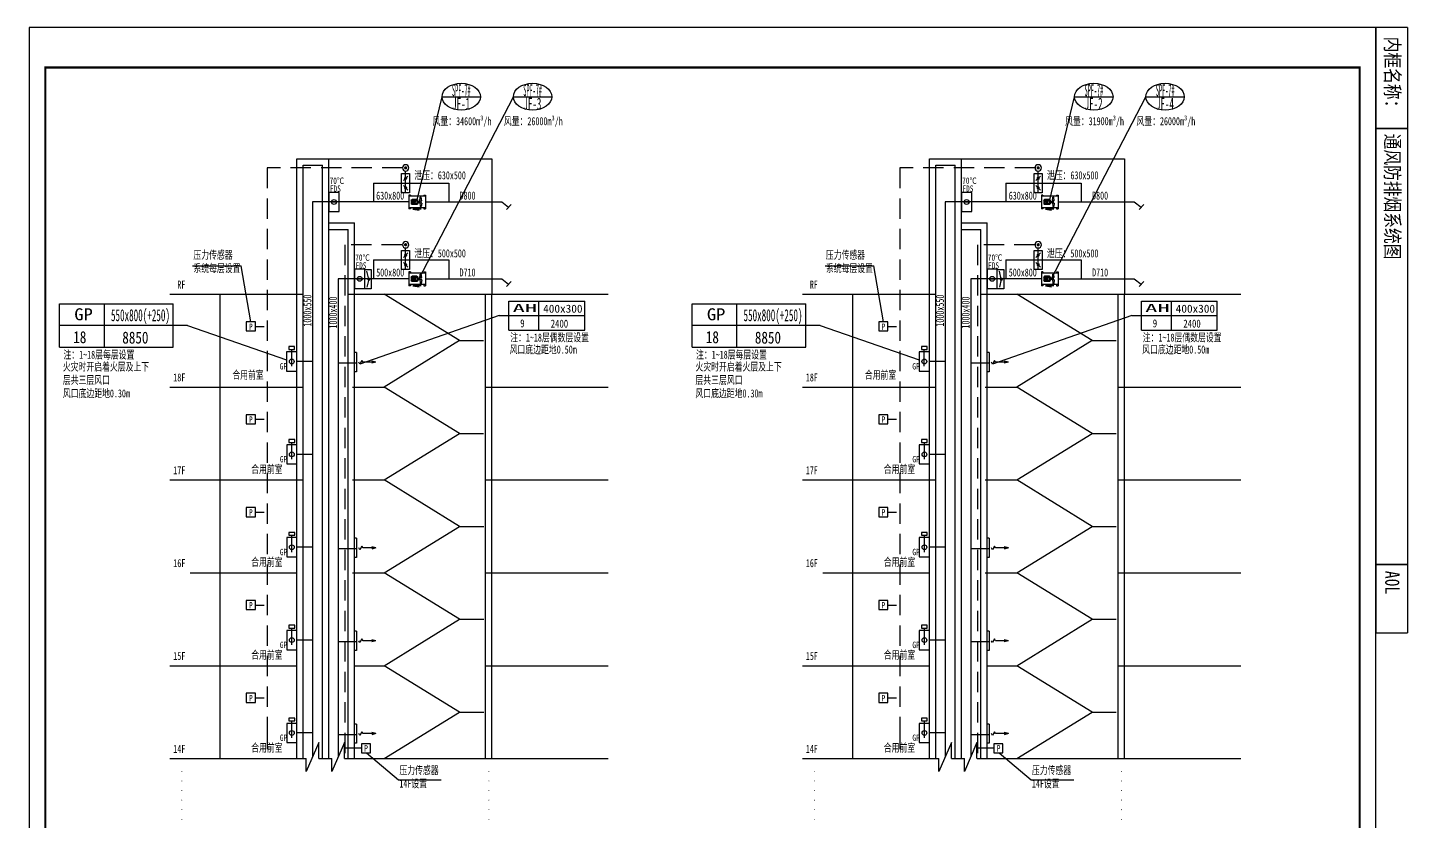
# Model space of a CAD drawing. Extents: x 3076 to 2381076, y 96010 to 1796010.
# Drawn here: x 446831 to 489924, y 881302 to 906093 of the extents above; entities that cross this region are included whole.
import ezdxf
from ezdxf import colors
from ezdxf.entities.mleader import LeaderData, LeaderLine
from ezdxf.enums import TextEntityAlignment as Align
from ezdxf.math import Vec2, Vec3

# ---------------------------------------------------------------- set-up
doc = ezdxf.new("R2010")
doc.units = 0
doc.header["$LTSCALE"] = 1000
doc.linetypes.add('HIDDEN', pattern=[9.525, 6.35, -3.175])
doc.layers.get('0').update_dxf_attribs({"linetype": 'CONTINUOUS'})
for name, color, linetype in [('AD-LEVL-HIGH', 61, 'CONTINUOUS'), ('C-SHET-SHET', 7, 'CONTINUOUS'), ('H-AI-CTRL', 6, 'HIDDEN'), ('H-DAPP-DAMP', 3, 'CONTINUOUS'), ('H-DAPP-FGRIL', 161, 'CONTINUOUS'), ('H-DAPP-GRIL', 11, 'CONTINUOUS'), ('H-DIMS', 7, 'CONTINUOUS'), ('H-DIMS-DUCT', 7, 'CONTINUOUS'), ('H-DIMS-FIRE', 7, 'CONTINUOUS'), ('H-DUCT-FIRE', 20, 'CONTINUOUS'), ('H-EQUP-FANS', 4, 'CONTINUOUS')]:
    doc.layers.add(name, color=color, linetype=linetype)
doc.layers.add('内框', color=8, linetype='CONTINUOUS', plot=False)
doc.styles.add('TH-STYLE1', font='', dxfattribs={"width": 0.7})
doc.styles.add('黑体', font='simhei.ttf')
doc.styles.get('TH-STYLE1').set_extended_font_data('SimSun')

# ---------------------------------------------------------------- blocks, each defined once
blk = doc.blocks.new('*U21')
for q in [(50, -65), (550, -65)]:
    blk.add_line((300, -125), q)
blk.add_lwpolyline([(0, -200), (600, -200), (600, 0), (0, 0)], close=True)
at = {"const_width": 50}
blk.add_lwpolyline([(275, -125, 1), (325, -125, 1)], format="xyb", close=True, dxfattribs=at)
blk = doc.blocks.new('*U20')
at = {"layer": 'H-EQUP-FANS'}
for p, q in [((-215, 0), (215, 0)), ((-215, -50), (-215, 0)), ((-180, -520), (-180, 0)), ((180, -520), (180, 0)), ((215, -50), (215, 0)), ((-215, -50), (-180, -50)), ((-15, -345), (-146, -359)), ((-146, -359), (-146, -389)), ((-37, -401), (-146, -389)), ((-80, -250), (-80, -100)), ((-80, -100), (80, -100)), ((-80, -250), (80, -250)), ((-55, -75), (55, -75)), ((-55, -275), (55, -275)), ((-50, -119), (-50, -231)), ((-37, -401), (-37, -372)), ((-37, -372), (37, -372)), ((-30, -275), (-30, -300)), ((30, -300), (-30, -300)), ((-25, -130), (-25, -220)), ((-15, -300), (-15, -345)), ((0, -138), (0, -212)), ((15, -300), (15, -345)), ((15, -345), (146, -359)), ((25, -130), (25, -220)), ((30, -275), (30, -300)), ((37, -401), (37, -372)), ((37, -401), (146, -389)), ((50, -119), (50, -231)), ((80, -250), (80, -100)), ((146, -359), (146, -389)), ((180, -50), (215, -50)), ((220, -130), (187, -320)), ((220, -390), (220, -130)), ((220, -130), (253, -320)), ((-215, -470), (-180, -470)), ((-215, -470), (-215, -520)), ((-215, -520), (215, -520)), ((180, -470), (215, -470)), ((215, -470), (215, -520))]:
    blk.add_line(p, q, dxfattribs=at)
for centre, start, end in [((-55, -100), 90, 180), ((-55, -250), 180, 270), ((55, -100), 0, 90), ((55, -250), 270, 0)]:
    blk.add_arc(centre, 25, start, end, dxfattribs=at)
blk = doc.blocks.new('*U22')
at = {"color": 7}
blk.add_line((300, -260), (300, -60), dxfattribs=at)
blk.add_lwpolyline([(0, -320), (600, -320), (600, 0), (0, 0)], close=True)
blk.add_circle((300, -160), 75)
at = {"style": 'TH-STYLE1', "width": 0.7}
for s, p in [('70℃', (-265, -298)), ('FDS', (-17, -289))]:
    blk.add_text(s, height=200, rotation=90, dxfattribs=at).set_placement(p)
blk = doc.blocks.new('*U10')
for p, q in [((3, 4.51), (26.67, 4.51)), ((3, -4.51), (3, 4.51)), ((12.33, -4.51), (12.33, 4.51)), ((26.67, -4.51), (26.67, 4.51)), ((29.67, 0), (3, 0)), ((3, -4.51), (26.67, -4.51))]:
    blk.add_line(p, q)
at = {"style": 'TH-STYLE1'}
for tag, width, p, p2 in [('风口名称', 1.412473, (4.15, 1.09), (11.84, 1.09)), ('尺寸', 0.728677, (13.71, 0.9), (25.99, 0.9))]:
    blk.add_attdef(tag, text='', height=2.5, dxfattribs=dict(at, width=width)).set_placement(p, p2, align=Align.FIT)
at = {"style": 'TH-STYLE1', "width": 0.8}
for tag, p in [('数量', (7.22, -4.43)), ('风量', (18.79, -4.51))]:
    blk.add_attdef(tag, text='', height=2.5, dxfattribs=at).set_placement(p, align=Align.BOTTOM_CENTER)
blk = doc.blocks.new('*U24')
for p, q in [((600, -125), (-75, -125)), ((79, -196), (221, -54)), ((521, -196), (379, -54))]:
    blk.add_line(p, q)
blk.add_lwpolyline([(0, -250), (600, -250), (600, 0), (0, 0)], close=True)
at = {"const_width": 50}
for points in [[(-200, -125, 1), (-150, -125, 1)], [(125, -125, 1), (175, -125, 1)], [(475, -125, -1), (425, -125, -1)]]:
    blk.add_lwpolyline(points, format="xyb", close=True, dxfattribs=at)
blk.add_circle((-175, -125), 100)
blk = doc.blocks.new('*U25')
blk.add_line((-4, 0), (4, 0))
blk.add_ellipse((0, 0), major_axis=(-4, 0), ratio=0.7)
at = {"style": 'TH-STYLE1', "width": 0.55}
blk.add_attdef('CH1', text='', height=2.5, dxfattribs=at).set_placement((-1.92, 0.1), (1.96, 0.1), align=Align.FIT)
blk.add_attdef('1', text='', height=2.5, dxfattribs=at).set_placement((-0.04, -3.46), align=Align.BOTTOM_CENTER)
blk = doc.blocks.new('*U26')
blk.add_line((-4, 0), (4, 0))
blk.add_ellipse((0, 0), major_axis=(-4, 0), ratio=0.7)
at = {"style": 'TH-STYLE1', "width": 0.55}
blk.add_attdef('CH1', text='', height=2.5, dxfattribs=at).set_placement((-1.92, 0.1), (1.96, 0.1), align=Align.FIT)
blk.add_attdef('1', text='', height=2.5, dxfattribs=at).set_placement((-0.04, -3.46), align=Align.BOTTOM_CENTER)
blk = doc.blocks.new('*U23')
blk.add_line((225, -160), (-75, -160))
at = {"color": 7}
blk.add_line((450, -160), (150, -160), dxfattribs=at)
for points in [[(0, -320), (600, -320), (600, 0), (0, 0)], [(-165, -250), (-75, -250), (-75, -70), (-165, -70)]]:
    blk.add_lwpolyline(points, close=True)
blk.add_circle((300, -160), 75)
at = {"style": 'TH-STYLE1', "width": 0.7}
blk.add_text('GP', height=200, rotation=90, dxfattribs=at).set_placement((549, -535))
blk = doc.blocks.new('*U27')
for p, q in [((-500, 0), (-500, 100)), ((-500, 0), (400, 0)), ((400, 0), (400, 100)), ((-137, -250), (37, -150)), ((-50, -300), (-137, -250)), ((37, -150), (-50, -100)), ((-50, -900), (-50, -300)), ((-50, -900), (-102, -707)), ((-50, -900), (2, -707))]:
    blk.add_line(p, q)
blk = doc.blocks.new('*U28')
for p, q in [((3, 4.51), (26.67, 4.51)), ((3, -4.51), (3, 4.51)), ((12.33, -4.51), (12.33, 4.51)), ((26.67, -4.51), (26.67, 4.51)), ((0, 0), (26.67, 0)), ((3, -4.51), (26.67, -4.51))]:
    blk.add_line(p, q)
at = {"style": 'TH-STYLE1'}
for tag, width, p, p2 in [('风口名称', 1.412473, (4.15, 1.09), (11.84, 1.09)), ('尺寸', 0.728677, (13.71, 0.9), (25.99, 0.9))]:
    blk.add_attdef(tag, text='', height=2.5, dxfattribs=dict(at, width=width)).set_placement(p, p2, align=Align.FIT)
at = {"style": 'TH-STYLE1', "width": 0.8}
for tag, p in [('数量', (7.22, -4.43)), ('风量', (18.79, -4.51))]:
    blk.add_attdef(tag, text='', height=2.5, dxfattribs=at).set_placement(p, align=Align.BOTTOM_CENTER)
blk = doc.blocks.new('THAPE_A0L_inner')
at = {"layer": '内框'}
for p, q in [((0, 860.8), (0, 841)), ((0, 860.8), (378, 860.8)), ((63, 841), (63, 860.8)), ((63, 860.8), (63, 841)), ((335.4, 841), (335.36, 860.8)), ((335.36, 860.8), (335.4, 841)), ((378, 841), (378, 860.8)), ((0, 841), (63, 841)), ((36, 841), (0, 841)), ((108, 841), (36, 841)), ((63, 841), (335.4, 841)), ((252, 841), (108, 841)), ((378, 841), (252, 841)), ((335.4, 841), (378, 841))]:
    blk.add_line(p, q, dxfattribs=at)
blk.add_lwpolyline([(0, 0), (1189, 0), (1189, 841), (0, 841)], close=True, dxfattribs=at)
at = {"layer": '内框', "const_width": 1.4}
blk.add_lwpolyline([(25, 831), (25, 10), (1179, 10), (1179, 831)], close=True, dxfattribs=at)
at = {"layer": '内框', "style": '黑体', "width": 0.8}
for s, p in [('内框名称：', (5.69, 846.97)), ('A0L', (339.29, 846.96))]:
    blk.add_text(s, height=9, dxfattribs=at).set_placement(p)
blk.add_attdef('内框名称', (66.25, 846.96), '', height=9, dxfattribs=at)
blk = doc.blocks.new('201311_THAPE_A0L')
blk.add_lwpolyline([(0, 0), (1189, 0), (1189, 841), (0, 841)], close=True)
at = {"const_width": 1.4}
blk.add_lwpolyline([(25, 831), (25, 10), (1179, 10), (1179, 831)], close=True, dxfattribs=at)

msp = doc.modelspace()

# ---------------------------------------------------------------- linework, layer by layer
at = {"layer": 'H-AI-CTRL', "ltscale": 0.1}
for p, q in [((458538.6, 901711.2), (454316.4, 901711.2)), ((454316.4, 901711.2), (454316.4, 883674.2)), ((478293.9, 901711.2), (474071.7, 901711.2)), ((474071.7, 901711.2), (474071.7, 883674.2)), ((456742.7, 899312.6), (456742.7, 883263.9)), ((458523.1, 899312.6), (456742.7, 899312.6)), ((476498, 899312.6), (476498, 883263.9)), ((478278.4, 899312.6), (476498, 899312.6)), ((453945.7, 896759.9), (454217.1, 896759.9)), ((473701, 896759.9), (473972.5, 896759.9)), ((453945.7, 893859.9), (454217.1, 893859.9)), ((473701, 893859.9), (473972.5, 893859.9)), ((453945.7, 890959.9), (454217.1, 890959.9)), ((473701, 890959.9), (473972.5, 890959.9)), ((453945.7, 888059.9), (454217.1, 888059.9)), ((473701, 888059.9), (473972.5, 888059.9)), ((453945.7, 885159.9), (454217.1, 885159.9)), ((473701, 885159.9), (473972.5, 885159.9)), ((454316.4, 884191.2), (454316.4, 883265.5)), ((474071.7, 884191.2), (474071.7, 883265.5)), ((457254.4, 883585.8), (456742.7, 883585.8)), ((477009.8, 883585.8), (476498, 883585.8))]:
    msp.add_line(p, q, dxfattribs=at)
for points in [[(453945.7, 896617.8), (453945.7, 896901.9), (453661.5, 896901.9), (453661.5, 896617.8)], [(473701, 896617.8), (473701, 896901.9), (473416.9, 896901.9), (473416.9, 896617.8)], [(453945.7, 893717.8), (453945.7, 894001.9), (453661.5, 894001.9), (453661.5, 893717.8)], [(473701, 893717.8), (473701, 894001.9), (473416.9, 894001.9), (473416.9, 893717.8)], [(453945.7, 890817.8), (453945.7, 891101.9), (453661.5, 891101.9), (453661.5, 890817.8)], [(473701, 890817.8), (473701, 891101.9), (473416.9, 891101.9), (473416.9, 890817.8)], [(453945.7, 887917.8), (453945.7, 888201.9), (453661.5, 888201.9), (453661.5, 887917.8)], [(473701, 887917.8), (473701, 888201.9), (473416.9, 888201.9), (473416.9, 887917.8)], [(453945.7, 885017.8), (453945.7, 885301.9), (453661.5, 885301.9), (453661.5, 885017.8)], [(473701, 885017.8), (473701, 885301.9), (473416.9, 885301.9), (473416.9, 885017.8)], [(457538.6, 883443.7), (457538.6, 883727.9), (457254.4, 883727.9), (457254.4, 883443.7)], [(477293.9, 883443.7), (477293.9, 883727.9), (477009.8, 883727.9), (477009.8, 883443.7)]]:
    msp.add_lwpolyline(points, close=True, dxfattribs=at)
at = {"layer": 'H-DIMS'}
for p, q in [((455241.6, 901991.6), (456241.6, 901991.6)), ((455241.6, 883265.5), (455241.6, 901991.6)), ((456241.6, 883265.5), (456241.6, 901991.6)), ((456241.6, 901991.6), (461333.8, 901991.6)), ((461333.8, 901991.6), (461333.8, 897765.5)), ((474997, 901991.6), (475997, 901991.6)), ((474997, 883265.5), (474997, 901991.6)), ((475997, 883265.5), (475997, 901991.6)), ((475997, 901991.6), (481089.1, 901991.6)), ((481089.1, 901991.6), (481089.1, 897765.5)), ((455441.6, 901791.6), (456041.6, 901791.6)), ((455441.6, 883265.5), (455441.6, 901791.6)), ((456041.6, 883265.5), (456041.6, 901791.6)), ((475197, 901791.6), (475797, 901791.6)), ((475197, 883265.5), (475197, 901791.6)), ((475797, 883265.5), (475797, 901791.6)), ((456241.6, 899991.2), (457041.6, 899991.2)), ((456241.6, 899791.2), (456841.6, 899791.2)), ((456841.6, 883264), (456841.6, 899791.2)), ((457041.6, 883264), (457041.6, 899991.2)), ((475997, 899991.2), (476797, 899991.2)), ((475997, 899791.2), (476597, 899791.2)), ((476597, 883264), (476597, 899791.2)), ((476797, 883264), (476797, 899991.2)), ((451274.5, 897765.5), (455441.6, 897765.5)), ((452846.1, 883265.5), (452846.1, 897765.5)), ((456841.6, 897765.5), (464962.9, 897765.5)), ((461133.8, 883264.4), (461133.8, 897764.6)), ((461333.8, 883264.4), (461333.8, 897764.7)), ((471029.9, 897765.5), (475197, 897765.5)), ((472601.5, 883265.5), (472601.5, 897765.5)), ((476597, 897765.5), (484718.2, 897765.5)), ((480889.1, 883264.4), (480889.1, 897764.6)), ((481089.1, 883264.4), (481089.1, 897764.7)), ((460321.9, 896317.3), (461074.2, 896317.5)), ((480077.3, 896317.3), (480829.5, 896317.5)), ((451274.5, 894865.5), (455441.6, 894865.5)), ((456982.3, 894866.6), (457969.4, 894866.8)), ((461133.8, 894867), (464962.9, 894867)), ((471029.9, 894865.5), (475197, 894865.5)), ((476737.6, 894866.6), (477724.7, 894866.8)), ((480889.1, 894867), (484718.2, 894867)), ((457970, 891966.8), (460322.5, 893417.3)), ((460322.5, 893417.3), (461074.8, 893417.5)), ((477725.4, 891966.8), (480077.9, 893417.3)), ((480077.9, 893417.3), (480830.1, 893417.5)), ((451274.5, 891965.5), (455441.6, 891965.5)), ((456982.9, 891965.1), (457970, 891965.3)), ((461133.8, 891965.5), (464962.9, 891965.5)), ((471029.9, 891965.5), (475197, 891965.5)), ((476738.3, 891965.1), (477725.4, 891965.3)), ((480889.1, 891965.5), (484718.2, 891965.5)), ((457970.6, 889065.3), (460323.1, 890515.8)), ((460323.1, 890515.8), (461075.4, 890516)), ((477726, 889065.3), (480078.5, 890515.8)), ((480078.5, 890515.8), (480830.7, 890516)), ((451912, 889065.5), (455241.6, 889065.5)), ((456983.5, 889065.1), (457970.6, 889065.3)), ((461133.8, 889065.5), (464962.9, 889065.5)), ((461133.8, 889064.8), (464962.9, 889064.8)), ((471667.3, 889065.5), (474997, 889065.5)), ((476738.9, 889065.1), (477726, 889065.3)), ((480889.1, 889065.5), (484718.2, 889065.5)), ((480889.1, 889064.8), (484718.2, 889064.8)), ((457971.2, 886165.3), (460323.8, 887615.8)), ((460323.8, 887615.8), (461076, 887616)), ((477726.6, 886165.3), (480079.1, 887615.8)), ((480079.1, 887615.8), (480831.3, 887616)), ((451274.5, 886165.5), (455241.6, 886165.5)), ((457041.6, 886165.1), (457971.2, 886165.3)), ((461133.8, 886165.5), (464962.9, 886165.5)), ((461133.8, 886164.8), (464962.9, 886164.8)), ((471029.9, 886165.5), (474997, 886165.5)), ((476797, 886165.1), (477726.6, 886165.3)), ((480889.1, 886165.5), (484718.2, 886165.5)), ((480889.1, 886164.8), (484718.2, 886164.8)), ((457971.9, 883265.3), (460324.4, 884715.8)), ((460324.4, 884715.8), (461076.6, 884716)), ((477727.2, 883265.3), (480079.7, 884715.8)), ((480079.7, 884715.8), (480831.9, 884716)), ((455926.7, 883763.5), (455534.6, 882865.3)), ((455926.7, 883265.5), (455926.7, 883763.5)), ((456726.7, 883761.9), (456334.6, 882863.7)), ((456726.7, 883263.9), (456726.7, 883761.9)), ((475682.1, 883763.5), (475290, 882865.3)), ((475682.1, 883265.5), (475682.1, 883763.5)), ((476482.1, 883761.9), (476090, 882863.7)), ((476482.1, 883263.9), (476482.1, 883761.9)), ((451274.5, 883265.5), (455534.6, 883265.5)), ((455534.6, 882865.3), (455534.6, 883265.5)), ((455926.7, 883265.5), (456334.6, 883265.5)), ((456334.6, 882863.7), (456334.6, 883263.9)), ((456729.4, 883263.9), (464962.9, 883264.8)), ((471029.9, 883265.5), (475290, 883265.5)), ((475290, 882865.3), (475290, 883265.5)), ((475682.1, 883265.5), (476090, 883265.5)), ((476090, 882863.7), (476090, 883263.9)), ((476484.8, 883263.9), (484718.2, 883264.8))]:
    msp.add_line(p, q, dxfattribs=at)
at = {"layer": 'H-DIMS', "color": 9}
for p, q in [((460321.9, 896317.3), (457968.8, 897766.8)), ((480077.3, 896317.3), (477724.1, 897766.8)), ((460321.9, 896317.3), (457969.4, 894866.8)), ((480077.3, 896317.3), (477724.7, 894866.8)), ((460322.5, 893417.3), (457969.4, 894866.8)), ((480077.9, 893417.3), (477724.7, 894866.8)), ((460323.1, 890515.8), (457970, 891965.3)), ((480078.5, 890515.8), (477725.4, 891965.3)), ((460323.8, 887615.8), (457970.6, 889065.3)), ((480079.1, 887615.8), (477726, 889065.3)), ((460324.4, 884715.8), (457971.2, 886165.3)), ((480079.7, 884715.8), (477726.6, 886165.3))]:
    msp.add_line(p, q, dxfattribs=at)
at = {"layer": 'H-DIMS-DUCT'}
for p, q in [((451829.4, 896788.8), (454921.6, 895717.6)), ((461563.1, 897099.3), (457208.3, 895585, 0)), ((471584.7, 896788.8), (474677, 895717.6)), ((481318.4, 897099.3), (476963.6, 895585, 0))]:
    msp.add_line(p, q, dxfattribs=at)
at = {"layer": 'H-DIMS-FIRE'}
for p, q in [((458987.6, 900677.2), (459774.6, 903933.7)), ((459037.6, 898217.2), (462001.9, 903933.7)), ((478742.9, 900677.2), (479530, 903933.7)), ((478792.9, 898217.2), (481757.3, 903933.7)), ((451983.9, 898653.3), (453499.7, 898653.3)), ((453803.6, 896901.9), (453499.7, 898653.3)), ((471739.2, 898653.3), (473255, 898653.3)), ((473559, 896901.9), (473255, 898653.3)), ((457414.1, 883443.7), (458418, 882596.1)), ((477169.5, 883443.7), (478173.4, 882596.1)), ((458418, 882596.1), (459747.5, 882596.1)), ((478173.4, 882596.1), (479502.8, 882596.1))]:
    msp.add_line(p, q, dxfattribs=at)
at = {"layer": 'H-DUCT-FIRE'}
for p, q in [((457631.8, 901236.2), (457631.8, 900646.3)), ((457631.8, 901236.2), (459984, 901236.2)), ((459984, 901236.2), (459984, 900647.2)), ((477387.1, 901236.2), (477387.1, 900646.3)), ((477387.1, 901236.2), (479739.3, 901236.2)), ((479739.3, 901236.2), (479739.3, 900647.2)), ((458737.6, 900646.3), (455731.9, 900646.3)), ((455731.9, 900646.3), (455731.9, 883317.2)), ((459257.6, 900647.2), (461638.5, 900647.2)), ((461638.5, 900647.2), (461854.4, 900481.8)), ((478492.9, 900646.3), (475487.2, 900646.3)), ((475487.2, 900646.3), (475487.2, 883317.2)), ((479012.9, 900647.2), (481393.8, 900647.2)), ((481393.8, 900647.2), (481609.7, 900481.8)), ((461933.9, 900568), (461789.2, 900411.3)), ((481689.3, 900568), (481544.6, 900411.3)), ((457631.8, 898836.2), (457631.8, 898246.3)), ((457631.8, 898836.2), (459984, 898836.2)), ((459984, 898836.2), (459984, 898247.2)), ((477387.1, 898836.2), (477387.1, 898246.3)), ((477387.1, 898836.2), (479739.3, 898836.2)), ((479739.3, 898836.2), (479739.3, 898247.2)), ((458737.6, 898246.3), (456531.9, 898246.3)), ((456531.9, 898246.3), (456531.9, 883315.6)), ((459257.6, 898247.2), (461638.5, 898247.2)), ((461638.5, 898247.2), (461854.4, 898081.8)), ((461933.9, 898168), (461789.2, 898011.3)), ((478492.9, 898246.3), (476287.2, 898246.3)), ((476287.2, 898246.3), (476287.2, 883315.6)), ((479012.9, 898247.2), (481393.8, 898247.2)), ((481393.8, 898247.2), (481609.7, 898081.8)), ((481689.3, 898168), (481544.6, 898011.3)), ((455729.1, 895664), (455241.6, 895664)), ((457108.3, 895609.4, 0), (456531.9, 895609.4)), ((475484.4, 895664), (474997, 895664)), ((476863.6, 895609.4, 0), (476287.2, 895609.4)), ((455731.9, 892764), (455244.5, 892764)), ((475487.2, 892764), (474999.8, 892764)), ((455731.9, 889864), (455244.5, 889864)), ((475487.2, 889864), (474999.8, 889864)), ((457108.3, 889809.4, 0), (456531.9, 889809.4)), ((476863.6, 889809.4, 0), (476287.2, 889809.4)), ((455731.9, 886964), (455244.5, 886964)), ((457108.3, 886909.4, 0), (456531.9, 886909.4)), ((475487.2, 886964), (474999.8, 886964)), ((476863.6, 886909.4, 0), (476287.2, 886909.4)), ((455731.9, 884064), (455244.5, 884064)), ((457108.3, 884009.4, 0), (456531.9, 884009.4)), ((475487.2, 884064), (474999.8, 884064)), ((476863.6, 884009.4, 0), (476287.2, 884009.4))]:
    msp.add_line(p, q, dxfattribs=at)

# ---------------------------------------------------------------- block references
at = {"layer": 'C-SHET-SHET', "xscale": 50.00000000000001, "yscale": 50.00000000000001, "zscale": 50.00000000000001, "rotation": 270.0000000000002}
msp.add_blockref('201311_THAPE_A0L', (446884, 906092.7), dxfattribs=at)
at = {"layer": 'H-DAPP-DAMP', "xscale": -1, "rotation": 90}
for name, p in [('*U24', (458513.6, 901536.2)), ('*U24', (478268.9, 901536.2)), ('*U24', (458513.6, 899136.2)), ('*U24', (478268.9, 899136.2)), ('*U21', (457361.6, 898535.9)), ('*U21', (477117, 898535.9))]:
    msp.add_blockref(name, p, dxfattribs=at)
at = {"layer": 'H-DAPP-FGRIL', "xscale": -0.6666666666666666, "yscale": 0.6666666666666666, "zscale": 0.6666666666666666, "rotation": 89.99942419920264}
for p in [(457108.3, 895609.4, 0), (476863.6, 895609.4, 0), (457108.3, 889809.4, 0), (476863.6, 889809.4, 0), (457108.3, 886909.4, 0), (476863.6, 886909.4, 0), (457108.3, 884009.4, 0), (476863.6, 884009.4, 0)]:
    msp.add_blockref('*U27', p, dxfattribs=at)
at = {"layer": 'H-DAPP-GRIL', "rotation": 270}
for name, p in [('*U22', (456561.6, 900946.3)), ('*U22', (476317, 900946.3)), ('*U22', (457361.6, 898546.3)), ('*U22', (477117, 898546.3)), ('*U23', (455241.6, 895964)), ('*U23', (474997, 895964)), ('*U23', (455244.5, 893064)), ('*U23', (474999.8, 893064)), ('*U23', (455244.5, 890164)), ('*U23', (474999.8, 890164)), ('*U23', (455244.5, 887264)), ('*U23', (474999.8, 887264)), ('*U23', (455244.5, 884364)), ('*U23', (474999.8, 884364))]:
    msp.add_blockref(name, p, dxfattribs=at)
at = {"layer": 'H-DIMS-DUCT'}
ref = msp.add_blockref('*U10', (447379.4, 896788.8), dxfattribs=dict(at, xscale=150, yscale=150, zscale=150))
ref.add_attrib('风口名称', ' GP ', dxfattribs={"layer": '0', "height": 375, "style": 'TH-STYLE1', "width": 1.081174}).set_placement((448002.4, 896951.7), (449155.7, 896951.7), align=Align.FIT)
ref.add_attrib('尺寸', '550x800(+250)', dxfattribs={"layer": '0', "height": 375, "style": 'TH-STYLE1', "width": 0.53146}).set_placement((449435.2, 896923.6), (451277.6, 896923.6), align=Align.FIT)
ref.add_attrib('数量', '18', dxfattribs={"layer": '0', "height": 375, "style": 'TH-STYLE1', "width": 0.8}).set_placement((448462, 896124.9), align=Align.BOTTOM_CENTER)
ref.add_attrib('风量', '8850', dxfattribs={"layer": '0', "height": 375, "style": 'TH-STYLE1', "width": 0.8}).set_placement((450197.2, 896111.8), align=Align.BOTTOM_CENTER)
ref = msp.add_blockref('*U28', (461563.1, 897099.3), dxfattribs=dict(at, xscale=100, yscale=100, zscale=100))
ref.add_attrib('风口名称', 'AH', dxfattribs={"layer": '0', "height": 250, "style": 'TH-STYLE1', "width": 2.162348}).set_placement((461978.4, 897207.9), (462747.2, 897207.9), align=Align.FIT)
ref.add_attrib('尺寸', '400x300', dxfattribs={"layer": '0', "height": 250, "style": 'TH-STYLE1', "width": 0.986996}).set_placement((462933.6, 897189.2), (464161.9, 897189.2), align=Align.FIT)
ref.add_attrib('数量', '9', dxfattribs={"layer": '0', "height": 250, "style": 'TH-STYLE1', "width": 0.8}).set_placement((462284.8, 896656.7), align=Align.BOTTOM_CENTER)
ref.add_attrib('风量', '2400', dxfattribs={"layer": '0', "height": 250, "style": 'TH-STYLE1', "width": 0.8}).set_placement((463441.6, 896648), align=Align.BOTTOM_CENTER)
ref = msp.add_blockref('*U10', (467134.7, 896788.8), dxfattribs=dict(at, xscale=150, yscale=150, zscale=150))
ref.add_attrib('风口名称', ' GP ', dxfattribs={"layer": '0', "height": 375, "style": 'TH-STYLE1', "width": 1.081174}).set_placement((467757.7, 896951.7), (468911, 896951.7), align=Align.FIT)
ref.add_attrib('尺寸', '550x800(+250)', dxfattribs={"layer": '0', "height": 375, "style": 'TH-STYLE1', "width": 0.53146}).set_placement((469190.5, 896923.6), (471032.9, 896923.6), align=Align.FIT)
ref.add_attrib('数量', '18', dxfattribs={"layer": '0', "height": 375, "style": 'TH-STYLE1', "width": 0.8}).set_placement((468217.3, 896124.9), align=Align.BOTTOM_CENTER)
ref.add_attrib('风量', '8850', dxfattribs={"layer": '0', "height": 375, "style": 'TH-STYLE1', "width": 0.8}).set_placement((469952.6, 896111.8), align=Align.BOTTOM_CENTER)
ref = msp.add_blockref('*U28', (481318.4, 897099.3), dxfattribs=dict(at, xscale=100, yscale=100, zscale=100))
ref.add_attrib('风口名称', 'AH', dxfattribs={"layer": '0', "height": 250, "style": 'TH-STYLE1', "width": 2.162348}).set_placement((481733.7, 897207.9), (482502.6, 897207.9), align=Align.FIT)
ref.add_attrib('尺寸', '400x300', dxfattribs={"layer": '0', "height": 250, "style": 'TH-STYLE1', "width": 0.986996}).set_placement((482688.9, 897189.2), (483917.2, 897189.2), align=Align.FIT)
ref.add_attrib('数量', '9', dxfattribs={"layer": '0', "height": 250, "style": 'TH-STYLE1', "width": 0.8}).set_placement((482040.1, 896656.7), align=Align.BOTTOM_CENTER)
ref.add_attrib('风量', '2400', dxfattribs={"layer": '0', "height": 250, "style": 'TH-STYLE1', "width": 0.8}).set_placement((483197, 896648), align=Align.BOTTOM_CENTER)
at = {"layer": 'H-DIMS-FIRE'}
ref = msp.add_blockref('*U26', (460374.6, 903933.7), dxfattribs=dict(at, xscale=150, yscale=150, zscale=150))
ref.add_attrib('CH1', 'SPF-7#', dxfattribs={"layer": '0', "height": 375, "style": 'TH-STYLE1', "width": 0.364062}).set_placement((460086.3, 903949.4), (460668.8, 903949.4), align=Align.FIT)
ref.add_attrib('1', 'JF-1', dxfattribs={"layer": '0', "height": 375, "style": 'TH-STYLE1', "width": 0.55}).set_placement((460368.6, 903414.9), align=Align.BOTTOM_CENTER)
ref = msp.add_blockref('*U25', (462601.9, 903933.7), dxfattribs=dict(at, xscale=150, yscale=150, zscale=150))
ref.add_attrib('CH1', 'SPF-7#', dxfattribs={"layer": '0', "height": 375, "style": 'TH-STYLE1', "width": 0.364062}).set_placement((462313.6, 903949.4), (462896.1, 903949.4), align=Align.FIT)
ref.add_attrib('1', 'JF-3', dxfattribs={"layer": '0', "height": 375, "style": 'TH-STYLE1', "width": 0.55}).set_placement((462595.9, 903414.9), align=Align.BOTTOM_CENTER)
ref = msp.add_blockref('*U26', (480130, 903933.7), dxfattribs=dict(at, xscale=150, yscale=150, zscale=150))
ref.add_attrib('CH1', 'SPF-7#', dxfattribs={"layer": '0', "height": 375, "style": 'TH-STYLE1', "width": 0.364062}).set_placement((479841.6, 903949.4), (480424.1, 903949.4), align=Align.FIT)
ref.add_attrib('1', 'JF-2', dxfattribs={"layer": '0', "height": 375, "style": 'TH-STYLE1', "width": 0.55}).set_placement((480123.9, 903414.9), align=Align.BOTTOM_CENTER)
ref = msp.add_blockref('*U25', (482357.3, 903933.7), dxfattribs=dict(at, xscale=150, yscale=150, zscale=150))
ref.add_attrib('CH1', 'SPF-7#', dxfattribs={"layer": '0', "height": 375, "style": 'TH-STYLE1', "width": 0.364062}).set_placement((482068.9, 903949.4), (482651.4, 903949.4), align=Align.FIT)
ref.add_attrib('1', 'JF-4', dxfattribs={"layer": '0', "height": 375, "style": 'TH-STYLE1', "width": 0.55}).set_placement((482351.3, 903414.9), align=Align.BOTTOM_CENTER)
at = {"layer": 'H-EQUP-FANS', "xscale": -1, "rotation": 90}
for p in [(458737.6, 900647.2), (478492.9, 900647.2), (458737.6, 898247.2), (478492.9, 898247.2)]:
    msp.add_blockref('*U20', p, dxfattribs=at)
at = {"layer": '内框', "xscale": 50, "yscale": 50, "zscale": 50, "rotation": 270}
msp.add_blockref('THAPE_A0L_inner', (446884, 906092.7), dxfattribs=at).add_auto_attribs({'内框名称': '通风防排烟系统图'})

# ---------------------------------------------------------------- texts
at = {"layer": 'AD-LEVL-HIGH', "style": 'TH-STYLE1', "width": 0.7}
for s, height, rotation, p in [('RF', 250, 360, (451757.2, 897868.1)), ('RF', 250, 360, (471512.5, 897868.1)), ('18F', 250, 360, (451757.2, 894968.1)), ('18F', 250, 360, (471512.5, 894968.1)), ('17F', 250, 360, (451757.2, 892068.1)), ('17F', 250, 360, (471512.5, 892068.1)), ('16F', 250, 360, (451757.2, 889168.1)), ('16F', 250, 360, (471512.5, 889168.1)), ('15F', 250, 360, (451757.2, 886268.1)), ('15F', 250, 360, (471512.5, 886268.1)), ('14F', 250, 360, (451757.2, 883368.1)), ('14F', 250, 360, (471512.5, 883368.1)), ('.  .  .  .  .  .', 175, 270, (451581.1, 881315.8)), ('.  .  .  .  .  .', 175, 270, (461173.5, 881315.8)), ('.  .  .  .  .  .', 175, 270, (471336.4, 881315.8)), ('.  .  .  .  .  .', 175, 270, (480928.8, 881315.8))]:
    msp.add_text(s, height=height, rotation=rotation, dxfattribs=at).set_placement(p, align=Align.BOTTOM_RIGHT)
at = {"layer": 'H-AI-CTRL', "ltscale": 0.1, "style": 'TH-STYLE1', "width": 0.7}
for p in [(453745.6, 896651.2), (473501, 896651.2), (453745.6, 893751.2), (473501, 893751.2), (453745.6, 890851.2), (473501, 890851.2), (453745.6, 887951.2), (473501, 887951.2), (453745.6, 885051.2), (473501, 885051.2), (457345, 883484), (477100.3, 883484)]:
    msp.add_text('P', height=200, dxfattribs=at).set_placement(p)
at = {"layer": 'H-DIMS-FIRE', "style": 'TH-STYLE1', "width": 0.7}
for s, p in [('风量：34600m³/h', (460397.6, 903170)), ('风量：26000m³/h', (462624.9, 903170)), ('风量：31900m³/h', (480152.9, 903170)), ('风量：26000m³/h', (482380.3, 903170)), ('泄压：630x500', (459714.4, 901480.3, 0)), ('泄压：630x500', (479469.7, 901480.3, 0)), ('630x800', (458155.9, 900846.3)), ('D800', (460571.6, 900847.2)), ('630x800', (477911.3, 900846.3)), ('D800', (480326.9, 900847.2)), ('泄压：500x500', (459714.4, 899042.2, 0)), ('泄压：500x500', (479469.7, 899042.2, 0)), ('500x800', (458155.9, 898446.3)), ('D710', (460571.6, 898447.2)), ('500x800', (477911.3, 898446.3)), ('D710', (480326.9, 898447.2))]:
    msp.add_text(s, height=250, dxfattribs=at).set_placement(p, align=Align.MIDDLE_CENTER)
for s, p in [('1000x550', (455570.4, 897252.9)), ('1000x400', (456370.4, 897192.3)), ('1000x550', (475325.7, 897252.9)), ('1000x400', (476125.7, 897192.3))]:
    msp.add_text(s, height=250, rotation=90, dxfattribs=at).set_placement(p, align=Align.MIDDLE_CENTER)
at = {"layer": 'H-DIMS-FIRE', "char_height": 250, "attachment_point": 1, "style": 'TH-STYLE1'}
for s, width, heights, insert in [('压力传感器\\P系统每层设置', 3989.042, [960.2], (452008.5, 899119.3)), ('压力传感器\\P系统每层设置', 3989.042, [960.2], (471763.8, 899119.3)), ('合用前室', 1083.862, [403.9], (453225.3, 895371.3)), ('合用前室', 1083.862, [403.9], (472980.6, 895371.3)), ('合用前室', 1083.862, [403.9], (453814.8, 892428.2)), ('合用前室', 1083.862, [403.9], (473570.1, 892428.2)), ('合用前室', 1083.862, [403.9], (453814.8, 889528.2)), ('合用前室', 1083.862, [403.9], (473570.1, 889528.2)), ('合用前室', 1083.862, [403.9], (453814.8, 886628.2)), ('合用前室', 1083.862, [403.9], (473570.1, 886628.2)), ('合用前室', 1083.862, [403.9], (453814.8, 883728.2)), ('合用前室', 1083.862, [403.9], (473570.1, 883728.2)), ('压力传感器\\P14F设置', 3989.042, [960.2], (458442.6, 883025.1)), ('压力传感器\\P14F设置', 3989.042, [960.2], (478198, 883025.1))]:
    msp.add_mtext_dynamic_manual_height_columns(s, width=width, gutter_width=1, heights=heights, dxfattribs=dict(at, insert=insert))

# ---------------------------------------------------------------- leaders
at = {"layer": 'H-DIMS-FIRE'}
ml = msp.add_multileader_mtext('Standard', dxfattribs=at)
ml.set_content('注：1~18层偶数层设置', color=256, style='TH-STYLE1')
ml.set_leader_properties()
ml.build(insert=Vec2(0, 0))
ml.multileader.update_dxf_attribs({"leader_type": 0, "text_right_attachment_type": 6, "dogleg_length": 4, "arrow_head_size": 1})
ctx = ml.context
ctx.base_point, ctx.char_height, ctx.arrow_head_size, ctx.plane_origin = Vec3(461902.1, 896394.7), 250, 1, Vec3(461089.7, 894694.6)
ctx.right_attachment = 6
notes = []
notes.append((ctx, [(0, (1, 1, 0), (461575.5, 896394.7), (1, 0), 326.6, [(0, [(460802.5, 894747.2)], 0, [])])]))
ctx.mtext.insert, ctx.mtext.flow_direction = Vec3(461904.1, 896539.1), 5
ml = msp.add_multileader_mtext('Standard', dxfattribs=at)
ml.set_content('注：1~18层偶数层设置', color=256, style='TH-STYLE1')
ml.set_leader_properties()
ml.build(insert=Vec2(0, 0))
ml.multileader.update_dxf_attribs({"leader_type": 0, "text_right_attachment_type": 6, "dogleg_length": 4, "arrow_head_size": 1})
ctx = ml.context
ctx.base_point, ctx.char_height, ctx.arrow_head_size, ctx.plane_origin = Vec3(481657.4, 896394.7), 250, 1, Vec3(480845.1, 894694.6)
ctx.right_attachment = 6
notes.append((ctx, [(0, (1, 1, 0), (481330.9, 896394.7), (1, 0), 326.6, [(0, [(480557.8, 894747.2)], 0, [])])]))
ctx.mtext.insert, ctx.mtext.flow_direction = Vec3(481659.4, 896539.1), 5
ml = msp.add_multileader_mtext('Standard', dxfattribs=at)
ml.set_content('注：1~18层每层设置', color=256, style='TH-STYLE1')
ml.set_leader_properties()
ml.build(insert=Vec2(0, 0))
ml.multileader.update_dxf_attribs({"leader_type": 0, "text_right_attachment_type": 6, "dogleg_length": 4, "arrow_head_size": 1})
ctx = ml.context
ctx.base_point, ctx.char_height, ctx.arrow_head_size, ctx.plane_origin = Vec3(447948.8, 895858.6), 250, 1, Vec3(447136.5, 894158.5)
ctx.right_attachment = 6
notes.append((ctx, [(0, (1, 1, 0), (447622.3, 895858.6), (1, 0), 326.6, [(0, [(446849.2, 894211.1)], 0, [])])]))
ctx.mtext.insert, ctx.mtext.flow_direction = Vec3(447950.8, 896003), 5
ml = msp.add_multileader_mtext('Standard', dxfattribs=at)
ml.set_content('风口底边距地0.50m', color=256, style='TH-STYLE1')
ml.set_leader_properties()
ml.build(insert=Vec2(0, 0))
ml.multileader.update_dxf_attribs({"leader_type": 0, "text_right_attachment_type": 6, "dogleg_length": 4, "arrow_head_size": 1})
ctx = ml.context
ctx.base_point, ctx.char_height, ctx.arrow_head_size, ctx.plane_origin = Vec3(461884.4, 896019.5), 250, 1, Vec3(461072, 894319.4)
ctx.right_attachment = 6
notes.append((ctx, [(0, (1, 1, 0), (461557.8, 896019.5), (1, 0), 326.6, [(0, [(460784.7, 894372)], 0, [])])]))
ctx.mtext.insert, ctx.mtext.flow_direction = Vec3(461886.4, 896164), 5
ml = msp.add_multileader_mtext('Standard', dxfattribs=at)
ml.set_content('注：1~18层每层设置', color=256, style='TH-STYLE1')
ml.set_leader_properties()
ml.build(insert=Vec2(0, 0))
ml.multileader.update_dxf_attribs({"leader_type": 0, "text_right_attachment_type": 6, "dogleg_length": 4, "arrow_head_size": 1})
ctx = ml.context
ctx.base_point, ctx.char_height, ctx.arrow_head_size, ctx.plane_origin = Vec3(467704.2, 895858.6), 250, 1, Vec3(466891.8, 894158.5)
ctx.right_attachment = 6
notes.append((ctx, [(0, (1, 1, 0), (467377.6, 895858.6), (1, 0), 326.6, [(0, [(466604.5, 894211.1)], 0, [])])]))
ctx.mtext.insert, ctx.mtext.flow_direction = Vec3(467706.2, 896003), 5
ml = msp.add_multileader_mtext('Standard', dxfattribs=at)
ml.set_content('风口底边距地0.50m', color=256, style='TH-STYLE1')
ml.set_leader_properties()
ml.build(insert=Vec2(0, 0))
ml.multileader.update_dxf_attribs({"leader_type": 0, "text_right_attachment_type": 6, "dogleg_length": 4, "arrow_head_size": 1})
ctx = ml.context
ctx.base_point, ctx.char_height, ctx.arrow_head_size, ctx.plane_origin = Vec3(481639.7, 896019.5), 250, 1, Vec3(480827.3, 894319.4)
ctx.right_attachment = 6
notes.append((ctx, [(0, (1, 1, 0), (481313.1, 896019.5), (1, 0), 326.6, [(0, [(480540, 894372)], 0, [])])]))
ctx.mtext.insert, ctx.mtext.flow_direction = Vec3(481641.7, 896164), 5
ml = msp.add_multileader_mtext('Standard', dxfattribs=at)
ml.set_content('火灾时开启着火层及上下\\P层共三层风口\\P风口底边距地0.30m', color=256, style='TH-STYLE1')
ml.set_leader_properties()
ml.build(insert=Vec2(0, 0))
ml.multileader.update_dxf_attribs({"leader_type": 0, "text_right_attachment_type": 6, "dogleg_length": 4, "arrow_head_size": 1})
ctx = ml.context
ctx.base_point, ctx.char_height, ctx.arrow_head_size, ctx.plane_origin = Vec3(447931.1, 895483.4), 250, 1, Vec3(447118.7, 893783.3)
ctx.right_attachment = 6
notes.append((ctx, [(0, (1, 1, 0), (447604.5, 895483.4), (1, 0), 326.6, [(0, [(446831.4, 893836)], 0, [])])]))
ctx.mtext.insert, ctx.mtext.flow_direction = Vec3(447933.1, 895627.9), 5
ml = msp.add_multileader_mtext('Standard', dxfattribs=at)
ml.set_content('火灾时开启着火层及上下\\P层共三层风口\\P风口底边距地0.30m', color=256, style='TH-STYLE1')
ml.set_leader_properties()
ml.build(insert=Vec2(0, 0))
ml.multileader.update_dxf_attribs({"leader_type": 0, "text_right_attachment_type": 6, "dogleg_length": 4, "arrow_head_size": 1})
ctx = ml.context
ctx.base_point, ctx.char_height, ctx.arrow_head_size, ctx.plane_origin = Vec3(467686.4, 895483.4), 250, 1, Vec3(466874.1, 893783.3)
ctx.right_attachment = 6
notes.append((ctx, [(0, (1, 1, 0), (467359.9, 895483.4), (1, 0), 326.6, [(0, [(466586.8, 893836)], 0, [])])]))
ctx.mtext.insert, ctx.mtext.flow_direction = Vec3(467688.4, 895627.9), 5
for ctx, leaders in notes:
    for number, flags, end, landing, length, lines in leaders:
        leader = LeaderData()
        leader.index, (leader.has_last_leader_line, leader.has_dogleg_vector, leader.attachment_direction) = number, flags
        leader.last_leader_point, leader.dogleg_vector, leader.dogleg_length = Vec3(end), Vec3(landing), length
        for number, points, colour, breaks in lines:
            line = LeaderLine()
            line.index, line.vertices, line.color, line.breaks = number, Vec3.list(points), colors.encode_raw_color(colour), breaks
            leader.lines.append(line)
        ctx.leaders.append(leader)

doc.saveas('drawing.dxf')
